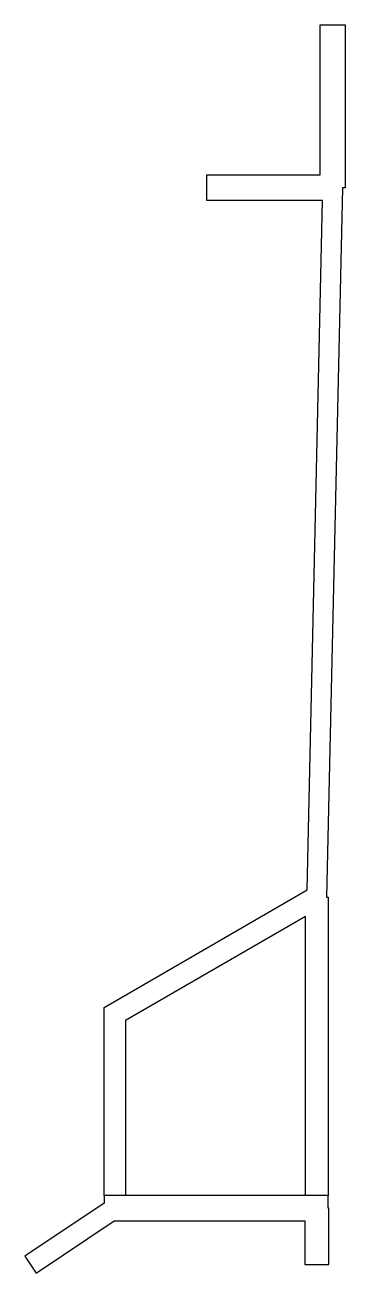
# Model space of a CAD drawing. Header units: millimetres. Extents: x -26 to 3, y -6 to 105.
import ezdxf

# ---------------------------------------------------------------- set-up
doc = ezdxf.new("R2010")
doc.units = ezdxf.units.MM

msp = doc.modelspace()

# ---------------------------------------------------------------- linework, layer by layer
for points in [[(-18.95, 1.13), (-18.95, 17.89), (-0.85, 28.35), (0.51, 89.76), (-9.8, 89.76), (-9.8, 92.04), (0.29, 92.04), (0.29, 105.4), (2.51, 105.4), (2.51, 90.9), (2.27, 90.9), (0.87, 27.7), (1, 27.7), (1, 1.13), (-1, 1.13), (-1, 25.98), (-17.05, 16.71), (-17.05, 1.13)], [(-18.95, 1.13), (-18.95, 0.45), (-26, -4.27), (-25, -5.77), (-18.06, -1.13), (-1.08, -1.13), (-1.08, -5.02), (1.08, -5.02), (1.08, 0), (1, 0), (1, 1.13)]]:
    msp.add_lwpolyline(points, close=True)

doc.saveas('drawing.dxf')
